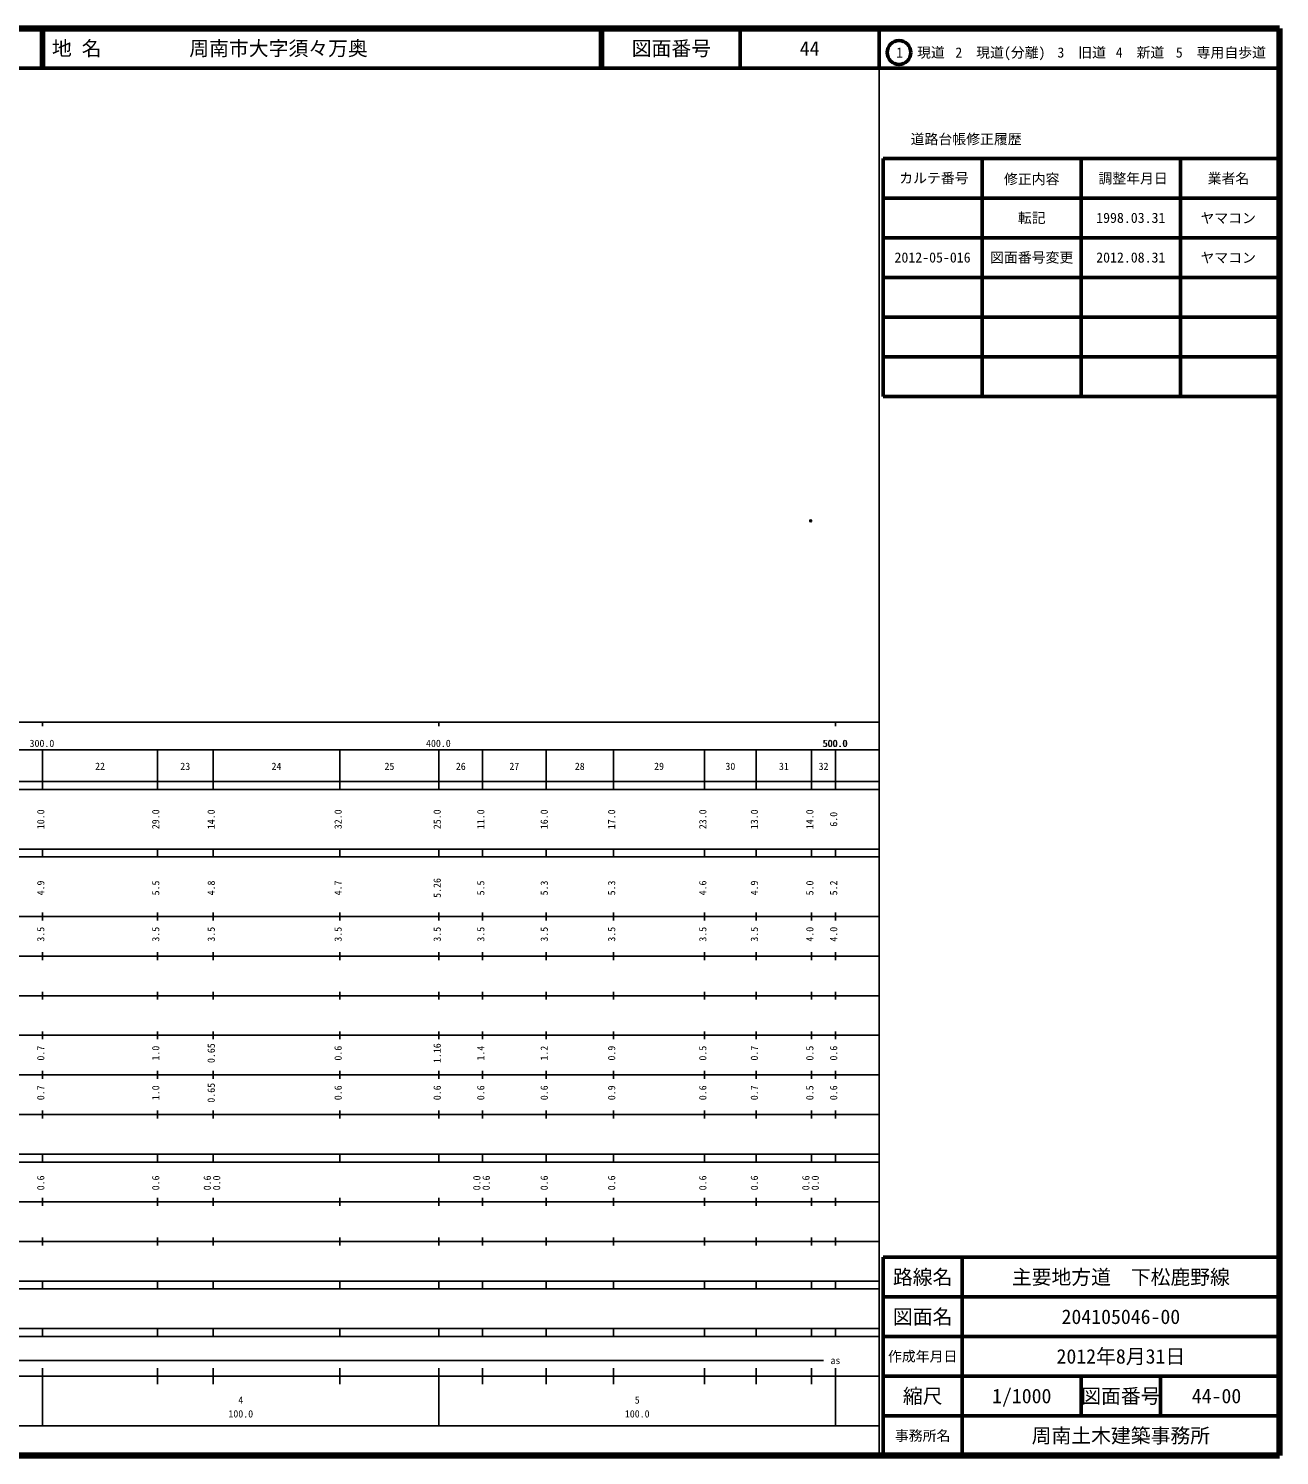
# Model space of a CAD drawing. Units: millimetres on the paper. Extents: x 40 to 680, y 20 to 380.
# Drawn here: x 364.5 to 680, y 20 to 380 of the extents above; entities that cross this region are included whole.
import ezdxf
from ezdxf.enums import TextEntityAlignment as Align

# ---------------------------------------------------------------- set-up
doc = ezdxf.new("R2010")
doc.units = ezdxf.units.MM
doc.header["$PDMODE"] = 32
doc.header["$PDSIZE"] = 0.5
doc.layers.add('M-OTRS', color=6, linetype='Continuous')
doc.layers.add('M-TTL-TXT', color=7, linetype='Continuous')
for name, color, linetype, lineweight in [('M-TTL', 2, 'Continuous', 140), ('M-TTL-BAND', 7, 'Continuous', 25), ('M-TTL-FRAM', 2, 'Continuous', 50), ('M-TTL-LINE', 7, 'Continuous', 50)]:
    doc.layers.add(name, color=color, linetype=linetype, lineweight=lineweight)
doc.styles.add('ＭＳ ゴシック', font='')
doc.styles.get('ＭＳ ゴシック').set_extended_font_data('MS Gothic')

msp = doc.modelspace()

# ---------------------------------------------------------------- linework, layer by layer
at = {"layer": 'M-OTRS'}
msp.add_point((561.752, 255.793), dxfattribs=at)
at = {"layer": 'M-TTL'}
for p, q in [((680, 380), (40, 380)), ((680, 20), (680, 380)), ((40, 20), (680, 20))]:
    msp.add_line(p, q, dxfattribs=at)
at = {"layer": 'M-TTL-BAND'}
for p, q in [((579, 20), (579, 370)), ((40, 205), (579, 205)), ((368, 205), (368, 204)), ((468, 205), (468, 204)), ((568, 205), (568, 204)), ((68, 198), (579, 198)), ((368, 188), (368, 198)), ((397, 188), (397, 198)), ((411, 188), (411, 198)), ((443, 188), (443, 198)), ((468, 188), (468, 198)), ((479, 188), (479, 198)), ((495, 188), (495, 198)), ((512, 188), (512, 198)), ((535, 188), (535, 198)), ((548, 188), (548, 198)), ((562, 188), (562, 198)), ((568, 188), (568, 198)), ((40, 190), (579, 190)), ((40, 188), (579, 188)), ((40, 173), (579, 173)), ((368, 171), (368, 173)), ((397, 171), (397, 173)), ((411, 171), (411, 173)), ((443, 171), (443, 173)), ((468, 171), (468, 173)), ((479, 171), (479, 173)), ((495, 171), (495, 173)), ((512, 171), (512, 173)), ((535, 171), (535, 173)), ((548, 171), (548, 173)), ((562, 171), (562, 173)), ((568, 171), (568, 173)), ((40, 171), (579, 171)), ((40, 156), (579, 156)), ((368, 155), (368, 157)), ((397, 155), (397, 157)), ((411, 155), (411, 157)), ((443, 155), (443, 157)), ((468, 155), (468, 157)), ((479, 155), (479, 157)), ((495, 155), (495, 157)), ((512, 155), (512, 157)), ((535, 155), (535, 157)), ((548, 155), (548, 157)), ((562, 155), (562, 157)), ((568, 155), (568, 157)), ((46, 146), (579, 146)), ((368, 145), (368, 147)), ((397, 145), (397, 147)), ((411, 145), (411, 147)), ((443, 145), (443, 147)), ((468, 145), (468, 147)), ((479, 145), (479, 147)), ((495, 145), (495, 147)), ((512, 145), (512, 147)), ((535, 145), (535, 147)), ((548, 145), (548, 147)), ((562, 145), (562, 147)), ((568, 145), (568, 147)), ((368, 135), (368, 137)), ((397, 135), (397, 137)), ((411, 135), (411, 137)), ((443, 135), (443, 137)), ((468, 135), (468, 137)), ((479, 135), (479, 137)), ((495, 135), (495, 137)), ((512, 135), (512, 137)), ((535, 135), (535, 137)), ((548, 135), (548, 137)), ((562, 135), (562, 137)), ((568, 135), (568, 137)), ((52, 136), (579, 136)), ((46, 126), (579, 126)), ((368, 125), (368, 127)), ((397, 125), (397, 127)), ((411, 125), (411, 127)), ((443, 125), (443, 127)), ((468, 125), (468, 127)), ((479, 125), (479, 127)), ((495, 125), (495, 127)), ((512, 125), (512, 127)), ((535, 125), (535, 127)), ((548, 125), (548, 127)), ((562, 125), (562, 127)), ((568, 125), (568, 127)), ((52, 116), (579, 116)), ((368, 115), (368, 117)), ((397, 115), (397, 117)), ((411, 115), (411, 117)), ((443, 115), (443, 117)), ((468, 115), (468, 117)), ((479, 115), (479, 117)), ((495, 115), (495, 117)), ((512, 115), (512, 117)), ((535, 115), (535, 117)), ((548, 115), (548, 117)), ((562, 115), (562, 117)), ((568, 115), (568, 117)), ((46, 106), (579, 106)), ((368, 105), (368, 107)), ((397, 105), (397, 107)), ((411, 105), (411, 107)), ((443, 105), (443, 107)), ((468, 105), (468, 107)), ((479, 105), (479, 107)), ((495, 105), (495, 107)), ((512, 105), (512, 107)), ((535, 105), (535, 107)), ((548, 105), (548, 107)), ((562, 105), (562, 107)), ((568, 105), (568, 107)), ((40, 96), (579, 96)), ((40, 94), (579, 94)), ((368, 94), (368, 96)), ((397, 94), (397, 96)), ((411, 94), (411, 96)), ((443, 94), (443, 96)), ((468, 94), (468, 96)), ((479, 94), (479, 96)), ((495, 94), (495, 96)), ((512, 94), (512, 96)), ((535, 94), (535, 96)), ((548, 94), (548, 96)), ((562, 94), (562, 96)), ((568, 94), (568, 96)), ((49, 84), (579, 84)), ((368, 83), (368, 85)), ((397, 83), (397, 85)), ((411, 83), (411, 85)), ((443, 83), (443, 85)), ((468, 83), (468, 85)), ((479, 83), (479, 85)), ((495, 83), (495, 85)), ((512, 83), (512, 85)), ((535, 83), (535, 85)), ((548, 83), (548, 85)), ((562, 83), (562, 85)), ((568, 83), (568, 85)), ((40, 74), (579, 74)), ((368, 73), (368, 75)), ((397, 73), (397, 75)), ((411, 73), (411, 75)), ((443, 73), (443, 75)), ((468, 73), (468, 75)), ((479, 73), (479, 75)), ((495, 73), (495, 75)), ((512, 73), (512, 75)), ((535, 73), (535, 75)), ((548, 73), (548, 75)), ((562, 73), (562, 75)), ((568, 73), (568, 75)), ((40, 64), (579, 64)), ((40, 62), (579, 62)), ((368, 62), (368, 64)), ((397, 62), (397, 64)), ((411, 62), (411, 64)), ((443, 62), (443, 64)), ((468, 62), (468, 64)), ((479, 62), (479, 64)), ((495, 62), (495, 64)), ((512, 62), (512, 64)), ((535, 62), (535, 64)), ((548, 62), (548, 64)), ((562, 62), (562, 64)), ((568, 62), (568, 64)), ((40, 52), (579, 52)), ((368, 50), (368, 52)), ((397, 50), (397, 52)), ((411, 50), (411, 52)), ((443, 50), (443, 52)), ((468, 50), (468, 52)), ((479, 50), (479, 52)), ((495, 50), (495, 52)), ((512, 50), (512, 52)), ((535, 50), (535, 52)), ((548, 50), (548, 52)), ((562, 50), (562, 52)), ((568, 50), (568, 52)), ((40, 50), (579, 50)), ((71, 44), (565, 44)), ((40, 40), (579, 40)), ((368, 27.5), (368, 42)), ((397, 38), (397, 42)), ((411, 38), (411, 42)), ((443, 38), (443, 42)), ((468, 27.5), (468, 42)), ((479, 38), (479, 42)), ((495, 38), (495, 42)), ((512, 38), (512, 42)), ((535, 38), (535, 42)), ((548, 38), (548, 42)), ((562, 38), (562, 42)), ((568, 27.5), (568, 42)), ((68, 27.5), (579, 27.5))]:
    msp.add_line(p, q, dxfattribs=at)
at = {"layer": 'M-TTL-FRAM'}
for p, q in [((580, 347.197), (580, 287.197)), ((580, 347.197), (680, 347.197)), ((580, 287.197), (680, 287.197)), ((680, 70), (580, 70)), ((580, 70), (580, 20))]:
    msp.add_line(p, q, dxfattribs=at)
at = {"layer": 'M-TTL-LINE'}
for p, q in [((367.75, 380), (367.75, 370)), ((368.25, 380), (368.25, 370)), ((508.747, 380), (508.747, 370)), ((509.247, 380), (509.247, 370)), ((543.997, 380), (543.997, 370)), ((579, 380), (579, 370)), ((40, 370), (680, 370)), ((605, 347.197), (605, 287.197)), ((630, 347.197), (630, 287.197)), ((655, 347.197), (655, 287.197)), ((580, 337.197), (680, 337.197)), ((580, 327.197), (680, 327.197)), ((580, 317.197), (680, 317.197)), ((580, 307.197), (680, 307.197)), ((580, 297.197), (680, 297.197)), ((600, 70), (600, 20)), ((680, 60), (580, 60)), ((680, 50), (580, 50)), ((680, 40), (580, 40)), ((630, 40), (630, 30)), ((650, 40), (650, 30)), ((680, 30), (580, 30))]:
    msp.add_line(p, q, dxfattribs=at)
msp.add_circle((584.031, 373.958), 3, dxfattribs=at)

# ---------------------------------------------------------------- texts
at = {"layer": 'M-TTL-BAND', "style": 'ＭＳ ゴシック'}
for s, p in [('300.0', (367.844, 198.195)), ('400.0', (467.844, 198.195)), ('500.0', (567.844, 198.195)), ('500.0', (568, 198.195)), ('22', (382.5, 192.405)), ('23', (404, 192.405)), ('24', (427, 192.405)), ('25', (455.5, 192.405)), ('26', (473.5, 192.405)), ('27', (487, 192.405)), ('28', (503.5, 192.405)), ('29', (523.5, 192.405)), ('30', (541.5, 192.405)), ('31', (555, 192.405)), ('32', (565, 192.405)), ('as', (568, 42.5)), ('4', (418, 32.523)), ('5', (518, 32.523)), ('100.0', (418, 29.033)), ('100.0', (518, 29.033))]:
    msp.add_text(s, height=1.833, dxfattribs=at).set_placement(p, align=Align.BOTTOM_CENTER)
for s, p in [('10.0', (369, 180.5)), ('29.0', (398, 180.5)), ('14.0', (412, 180.5)), ('32.0', (444, 180.5)), ('25.0', (469, 180.5)), ('11.0', (480, 180.5)), ('16.0', (496, 180.5)), ('17.0', (513, 180.5)), ('23.0', (536, 180.5)), ('13.0', (549, 180.5)), ('14.0', (563, 180.5)), ('6.0', (569, 180.5)), ('4.9', (369, 163.174)), ('5.5', (398, 163.174)), ('4.8', (412, 163.174)), ('4.7', (444, 163.174)), ('5.26', (469, 163.174)), ('5.5', (480, 163.174)), ('5.3', (496, 163.174)), ('5.3', (513, 163.174)), ('4.6', (536, 163.174)), ('4.9', (549, 163.174)), ('5.0', (563, 163.174)), ('5.2', (569, 163.174)), ('3.5', (369, 151.5)), ('3.5', (398, 151.5)), ('3.5', (412, 151.5)), ('3.5', (444, 151.5)), ('3.5', (469, 151.5)), ('3.5', (480, 151.5)), ('3.5', (496, 151.5)), ('3.5', (513, 151.5)), ('3.5', (536, 151.5)), ('3.5', (549, 151.5)), ('4.0', (563, 151.5)), ('4.0', (569, 151.5)), ('0.7', (369, 121.5)), ('1.0', (398, 121.5)), ('0.65', (412, 121.5)), ('0.6', (444, 121.5)), ('1.16', (469, 121.5)), ('1.4', (480, 121.5)), ('1.2', (496, 121.5)), ('0.9', (513, 121.5)), ('0.5', (536, 121.5)), ('0.7', (549, 121.5)), ('0.5', (563, 121.5)), ('0.6', (569, 121.5)), ('0.7', (369, 111.5)), ('1.0', (398, 111.5)), ('0.65', (412, 111.5)), ('0.6', (444, 111.5)), ('0.6', (469, 111.5)), ('0.6', (480, 111.5)), ('0.6', (496, 111.5)), ('0.9', (513, 111.5)), ('0.6', (536, 111.5)), ('0.7', (549, 111.5)), ('0.5', (563, 111.5)), ('0.6', (569, 111.5)), ('0.6', (369, 88.764)), ('0.6', (398, 88.764)), ('0.6', (411, 88.764)), ('0.0', (413.37, 88.764)), ('0.0', (479, 88.764)), ('0.6', (481.37, 88.764)), ('0.6', (496, 88.764)), ('0.6', (513, 88.764)), ('0.6', (536, 88.764)), ('0.6', (549, 88.764)), ('0.6', (562, 88.764)), ('0.0', (564.37, 88.764))]:
    msp.add_text(s, height=1.833, rotation=90, dxfattribs=at).set_placement(p, align=Align.BOTTOM_CENTER)
at = {"layer": 'M-TTL-TXT', "style": 'ＭＳ ゴシック'}
for s, p in [('地 名', (370.38, 375)), ('周南市大字須々万奥', (405.024, 375))]:
    msp.add_text(s, height=3.666, dxfattribs=at).set_placement(p, align=Align.MIDDLE_LEFT)
for s, height, p in [('図面番号', 3.666, (526.622, 375)), ('44', 3.666, (561.497, 375)), ('1\u3000現道', 2.566, (589.448, 373.958)), ('2\u3000現道(分離)', 2.566, (609.619, 373.958)), ('3\u3000旧道', 2.566, (630.121, 373.958)), ('4\u3000新道', 2.566, (644.824, 373.958)), ('5\u3000専用自歩道', 2.566, (665.228, 373.958)), ('道路台帳修正履歴', 2.566, (600.968, 352.113)), ('カルテ番号', 2.566, (592.839, 342.277)), ('修正内容', 2.566, (617.509, 342.023)), ('調整年月日', 2.566, (643.089, 342.197)), ('業者名', 2.566, (667.134, 342.197)), ('転記', 2.566, (617.5, 332.245)), ('1998.03.31', 2.566, (642.5, 332.245)), ('ヤマコン', 2.566, (667.077, 332.189)), ('2012-05-016', 2.566, (592.5, 322.245)), ('図面番号変更', 2.566, (617.5, 322.245)), ('2012.08.31', 2.566, (642.5, 322.245)), ('ヤマコン', 2.566, (667.077, 322.189)), ('路線名', 3.666, (590, 65)), ('路線名', 3.666, (590, 65)), ('主要地方道\u3000下松鹿野線', 3.666, (640, 65)), ('図面名', 3.666, (590, 55)), ('図面名', 3.666, (590, 55)), ('204105046-00', 3.666, (640, 55)), ('2012年8月31日', 3.666, (640, 45)), ('作成年月日', 2.566, (590, 45)), ('作成年月日', 2.566, (590, 45)), ('縮尺', 3.666, (590, 35)), ('縮尺', 3.666, (590, 35)), ('1/1000', 3.666, (615, 35)), ('図面番号', 3.666, (640, 35)), ('図面番号', 3.666, (640, 35)), ('44-00', 3.666, (664.125, 35)), ('事務所名', 2.566, (590, 25)), ('事務所名', 2.566, (590, 25)), ('周南土木建築事務所', 3.666, (640, 25))]:
    msp.add_text(s, height=height, dxfattribs=at).set_placement(p, align=Align.MIDDLE_CENTER)

doc.saveas('drawing.dxf')
